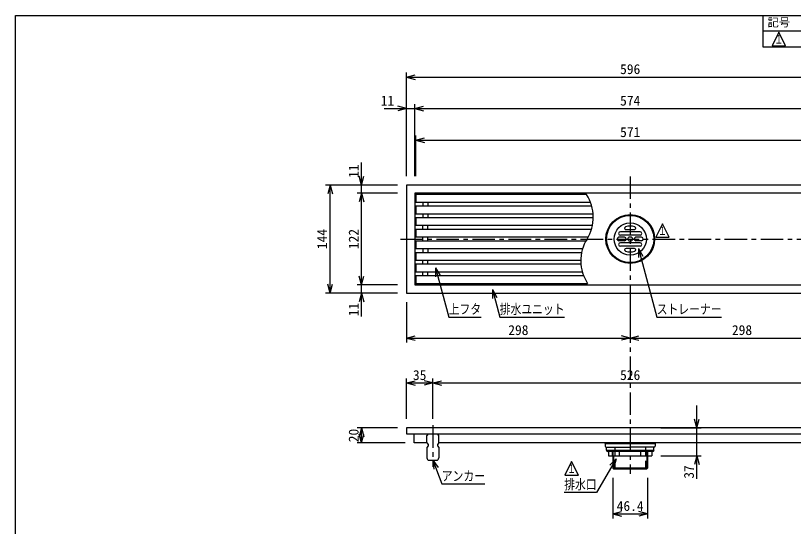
# Model space of a CAD drawing. Units: millimetres, scale not verified. Extents: x -819 to 819, y -558 to 522.
# Drawn here: x -819 to 218, y -159 to 522 of the extents above; entities that cross this region are included whole.
import ezdxf
from ezdxf.enums import TextEntityAlignment as Align

# ---------------------------------------------------------------- set-up
doc = ezdxf.new("R2010")
doc.units = ezdxf.units.MM
doc.header["$LTSCALE"] = 6
doc.linetypes.add('CHAIN1', pattern=[8, 5, -1, 1, -1])
doc.linetypes.add('DASHED2', pattern=[3, 2, -1])
for name, color, linetype in [('0-0_計極細', 2, 'Continuous'), ('0-1_計細線', 3, 'Continuous'), ('0-5_寸法線', 7, 'Continuous'), ('0-7_枠細線', 5, 'Continuous'), ('0-8_枠中線', 5, 'Continuous')]:
    doc.layers.add(name, color=color, linetype=linetype)
doc.styles.add('ＭＳ ゴシック', font='')
doc.styles.get('ＭＳ ゴシック').set_extended_font_data('MS Gothic')

msp = doc.modelspace()

# ---------------------------------------------------------------- linework, layer by layer
at = {"layer": '0-0_計極細', "linetype": 'CHAIN1'}
for p, q in [((0, 307.459), (0, -89.314)), ((-306.171, 224), (306.857, 224)), ((-263, -24.359), (-263, -79.629))]:
    msp.add_line(p, q, dxfattribs=at)
at = {"layer": '0-0_計極細'}
for p, q in [((-276.45, 273.25), (-276.45, 267.75)), ((-269.55, 273.25), (-269.55, 267.75)), ((-276.45, 257.75), (-276.45, 252.25)), ((-269.55, 257.75), (-269.55, 252.25)), ((-276.45, 236.75), (-276.45, 242.25)), ((-269.55, 236.75), (-269.55, 242.25)), ((-276.45, 221.25), (-276.45, 226.75)), ((-269.55, 221.25), (-269.55, 226.75)), ((-276.45, 211.25), (-276.45, 205.75)), ((-269.55, 211.25), (-269.55, 205.75)), ((-276.45, 190.25), (-276.45, 195.75)), ((-269.55, 190.25), (-269.55, 195.75)), ((-276.45, 174.75), (-276.45, 180.25)), ((-269.55, 174.75), (-269.55, 180.25)), ((-33.2, -48.8), (33.2, -48.8)), ((-23.5, -65.2), (-23.5, -57.7)), ((-23.5, -57.7), (-22.5, -58.7)), ((-22.5, -64.2), (-22.5, -58.7)), ((23.5, -57.7), (22.5, -58.7)), ((22.5, -64.2), (22.5, -58.7)), ((23.5, -65.2), (23.5, -57.7)), ((-23.5, -65.2), (-22.5, -64.2)), ((-22.2, -65.2), (-22.2, -82.5)), ((22.2, -65.2), (22.2, -82.5)), ((23.5, -65.2), (22.5, -64.2)), ((23.2, -81.5), (-23.2, -81.5))]:
    msp.add_line(p, q, dxfattribs=at)
at = {"layer": '0-0_計極細', "linetype": 'DASHED2'}
for p, q in [((-20.5, -53.7), (-20.5, -82.5)), ((20.5, -53.7), (20.5, -82.5))]:
    msp.add_line(p, q, dxfattribs=at)
at = {"layer": '0-0_計極細'}
for centre, start, end in [((-103.451, 253), 327.72738, 33.84606), ((-11.607, 195), 147.72738, 213.84606)]:
    msp.add_arc(centre, 54.312, start, end, dxfattribs=at)
at = {"layer": '0-1_計細線'}
for p, q in [((-285.5, 283.25), (-285.5, 273.25)), ((-58.343, 283.25), (-285.5, 283.25)), ((-285.5, 273.25), (-53.055, 273.25)), ((-285.5, 267.75), (-285.5, 257.75)), ((-51.18, 267.75), (-285.5, 267.75)), ((-285.5, 257.75), (-49.347, 257.75)), ((-285.5, 252.25), (-285.5, 242.25)), ((-49.144, 252.25), (-285.5, 252.25)), ((-285.5, 242.25), (-50.213, 242.25)), ((-285.5, 236.75), (-285.5, 226.75)), ((-51.627, 236.75), (-285.5, 236.75)), ((13.15, 233.75), (-13.15, 233.75)), ((13.15, 229.05), (-13.15, 229.05)), ((5.5, 236.45), (-5.5, 236.45)), ((-285.5, 226.75), (-55.904, 226.75)), ((-285.5, 221.25), (-285.5, 211.25)), ((-59.155, 221.25), (-285.5, 221.25)), ((-7.7, 226.35), (-15, 226.35)), ((-7.7, 221.65), (-15, 221.65)), ((13.15, 218.95), (-13.15, 218.95)), ((15, 226.35), (7.7, 226.35)), ((15, 221.65), (7.7, 221.65)), ((-285.5, 211.25), (-63.432, 211.25)), ((13.15, 214.25), (-13.15, 214.25)), ((5.5, 211.55), (-5.5, 211.55)), ((-285.5, 205.75), (-285.5, 195.75)), ((-64.845, 205.75), (-285.5, 205.75)), ((-285.5, 195.75), (-65.914, 195.75)), ((-285.5, 190.25), (-285.5, 180.25)), ((-65.711, 190.25), (-285.5, 190.25)), ((-285.5, 180.25), (-63.878, 180.25)), ((-285.5, 174.75), (-285.5, 164.75)), ((-62.003, 174.75), (-285.5, 174.75)), ((-285.5, 164.75), (-56.716, 164.75)), ((-269, -36), (-271, -38)), ((-271, -48), (-271, -38)), ((-255, -38), (-257, -36)), ((-255, -48), (-255, -38)), ((-271, -48), (-269, -50)), ((-269, -50), (-269, -52)), ((-255, -48), (-257, -50)), ((-257, -50), (-257, -52)), ((0, -48), (-255, -48)), ((-33.2, -48.8), (-33.2, -52.2)), ((255, -48), (0, -48)), ((33.2, -48.8), (33.2, -52.2)), ((-269, -52), (-271, -54)), ((-271, -54), (-271, -68)), ((-257, -52), (-255, -54)), ((-255, -54), (-255, -68)), ((-31.7, -53.7), (0, -53.7)), ((-31.7, -57.7), (31.7, -57.7)), ((-31.5, -57.7), (-31.5, -53.7)), ((29.9, -59.5), (-29.9, -59.5)), ((-28.75, -59.5), (-28.75, -65.2)), ((-14.375, -65.2), (-14.375, -59.5)), ((31.7, -53.7), (0, -53.7)), ((14.375, -65.2), (14.375, -59.5)), ((28.75, -59.5), (28.75, -65.2)), ((31.5, -57.7), (31.5, -53.7)), ((-268, -71), (-258, -71)), ((-28.75, -65.2), (28.75, -65.2)), ((-23.2, -65.2), (-23.2, -81.5)), ((23.2, -65.2), (23.2, -81.5)), ((-22.2, -82.5), (-23.2, -81.5)), ((-22.2, -82.5), (22.2, -82.5)), ((22.2, -82.5), (23.2, -81.5))]:
    msp.add_line(p, q, dxfattribs=at)
for points in [[(298, 152), (298, 296), (-298, 296), (-298, 152)], [(-287, 285), (-287, 163), (287, 163), (287, 285)], [(-298, -28), (-298, -36), (298, -36), (298, -28)]]:
    msp.add_lwpolyline(points, close=True, dxfattribs=at)
msp.add_lwpolyline([(-271, -48), (-287.7, -48), (-287.7, -36)], dxfattribs=at)
for radius in [32.5, 31.5, 21.5, 3.1]:
    msp.add_circle((0, 224), radius, dxfattribs=at)
for centre, radius, start, end in [((-5.5, 238.45), 2, 108.40042, 270), ((0, 217.319), 23.831, 75.09095, 104.90905), ((5.5, 238.45), 2, 270, 71.59958), ((-13.15, 231.4), 2.35, 90, 180), ((-13.15, 231.4), 2.35, 180, 270), ((13.15, 231.4), 2.35, 0, 90), ((13.15, 231.4), 2.35, 270, 360), ((-15, 224), 2.35, 90, 180), ((-15, 224), 2.35, 180, 270), ((-13.15, 216.6), 2.35, 90, 180), ((-7.7, 224), 2.35, 0, 90), ((-7.7, 224), 2.35, 270, 360), ((7.7, 224), 2.35, 90, 180), ((7.7, 224), 2.35, 180, 270), ((13.15, 216.6), 2.35, 0, 90), ((15, 224), 2.35, 0, 90), ((15, 224), 2.35, 270, 360), ((-13.15, 216.6), 2.35, 180, 270), ((-5.5, 209.55), 2, 90, 251.59958), ((0, 230.681), 23.831, 255.09095, 284.90905), ((5.5, 209.55), 2, 288.40042, 90), ((13.15, 216.6), 2.35, 270, 360), ((-34, -48.8), 0.8, 0, 90), ((34, -48.8), 0.8, 90, 180), ((-31.7, -52.2), 1.5, 180, 270), ((-31.7, -52.2), 1.5, 180, 270), ((-29.9, -57.7), 1.8, 180, 270), ((29.9, -57.7), 1.8, 270, 360), ((31.7, -52.2), 1.5, 270, 360), ((31.7, -52.2), 1.5, 270, 360), ((-268, -68), 3, 180, 270), ((-258, -68), 3, 270, 360)]:
    msp.add_arc(centre, radius, start, end, dxfattribs=at)
at = {"layer": '0-5_寸法線'}
for p, q in [((-298, 308), (-298, 446)), ((-298, 440), (-286.409, 443.106)), ((-298, 440), (-286.409, 436.894)), ((-298, 440), (298, 440)), ((-328, 398), (-287, 398)), ((-298, 398), (-309.591, 401.106)), ((-298, 398), (-309.591, 394.894)), ((-298, 308), (-298, 404)), ((-287, 308), (-287, 404)), ((-287, 398), (-275.409, 401.106)), ((-287, 398), (-275.409, 394.894)), ((-287, 398), (287, 398)), ((-285.5, 308), (-285.5, 362)), ((-285.5, 356), (-273.909, 359.106)), ((-285.5, 356), (-273.909, 352.894)), ((-285.5, 356), (285.5, 356)), ((-358, 285), (-358, 326)), ((-358, 296), (-361.106, 307.591)), ((-358, 296), (-354.894, 307.591)), ((-310, 296), (-406, 296)), ((-400, 296), (-403.106, 284.409)), ((-400, 296), (-396.894, 284.409)), ((-400, 152), (-400, 296)), ((-310, 296), (-364, 296)), ((-310, 285), (-364, 285)), ((-358, 285), (-361.106, 273.409)), ((-358, 285), (-354.894, 273.409)), ((-358, 163), (-358, 285)), ((10.85, 211.539), (10.838, 199.539)), ((10.85, 211.539), (16.84, 201.141)), ((-259.41, 185.57), (-259.418, 173.57)), ((-259.41, 185.57), (-253.417, 175.174)), ((-358, 163), (-361.106, 174.591)), ((-358, 163), (-354.894, 174.591)), ((-400, 152), (-403.106, 163.591)), ((-400, 152), (-396.894, 163.591)), ((-310, 163), (-364, 163)), ((-358, 120.876), (-358, 163)), ((-183.664, 156.503), (-183.671, 144.503)), ((-183.664, 156.503), (-177.67, 146.107)), ((-310, 152), (-406, 152)), ((-310, 152), (-364, 152)), ((-358, 152), (-361.106, 140.409)), ((-358, 152), (-354.894, 140.409)), ((-298, 140), (-298, 86)), ((0, 140), (0, 86)), ((-298, 92), (-286.409, 95.106)), ((0, 92), (-11.591, 95.106)), ((0, 92), (11.591, 95.106)), ((-298, 92), (-286.409, 88.894)), ((-298, 92), (0, 92)), ((0, 92), (-11.591, 88.894)), ((0, 92), (11.591, 88.894)), ((0, 92), (298, 92)), ((-298, -16), (-298, 38)), ((-298, 32), (-286.409, 35.106)), ((-298, 32), (-286.409, 28.894)), ((-298, 32), (-263, 32)), ((-263, 32), (-274.591, 35.106)), ((-263, 32), (-274.591, 28.894)), ((-263, -16), (-263, 38)), ((-263, 32), (-251.409, 35.106)), ((-263, 32), (-251.409, 28.894)), ((-263, 32), (263, 32)), ((88.75, -95.623), (88.75, 2)), ((88.75, -28), (85.644, -16.409)), ((88.75, -28), (91.856, -16.409)), ((-310, -28), (-364, -28)), ((-358, -28), (-361.106, -39.591)), ((-358, -28), (-354.894, -39.591)), ((-358, -48), (-358, -28)), ((40.75, -28), (94.75, -28)), ((-358, -48), (-361.106, -36.409)), ((-358, -48), (-354.894, -36.409)), ((-299.7, -48), (-364, -48)), ((-263, -71), (-256.006, -80.751)), ((-263, -71), (-261.818, -82.942)), ((-18.729, -69.168), (-27.243, -77.624)), ((-18.729, -69.168), (-21.874, -80.748)), ((40.75, -65.2), (94.75, -65.2)), ((88.75, -65.2), (85.644, -76.791)), ((88.75, -65.2), (91.856, -76.791)), ((-23.2, -94.5), (-23.2, -148.5)), ((23.2, -94.5), (23.2, -148.5)), ((-23.2, -142.5), (-11.609, -139.394)), ((-23.2, -142.5), (-11.609, -145.606)), ((-23.2, -142.5), (23.2, -142.5)), ((23.2, -142.5), (11.609, -139.394)), ((23.2, -142.5), (11.609, -145.606))]:
    msp.add_line(p, q, dxfattribs=at)
for points in [[(10.85, 211.539), (35.29, 119.98), (121.69, 119.98)], [(-259.41, 185.57), (-241.879, 119.98), (-198.679, 119.98)], [(-183.664, 156.503), (-173.902, 119.98), (-87.502, 119.98)], [(-263, -71), (-251.125, -102.506), (-193.525, -102.506)], [(-18.729, -69.168), (-44.738, -113.868), (-87.938, -113.868)]]:
    msp.add_lwpolyline(points, dxfattribs=at)
at = {"layer": '0-7_枠細線'}
for p, q in [((177, 480), (177, 522)), ((819, 501), (177, 501)), ((198, 499.731), (189, 481.731)), ((207, 481.731), (198, 499.731)), ((819, 480), (177, 480)), ((189, 481.731), (207, 481.731)), ((43, 244.395), (34, 226.395)), ((52, 226.395), (43, 244.395)), ((34, 226.395), (52, 226.395)), ((-78.098, -72.763), (-87.098, -90.763)), ((-69.098, -90.763), (-78.098, -72.763)), ((-87.098, -90.763), (-69.098, -90.763))]:
    msp.add_line(p, q, dxfattribs=at)
at = {"layer": '0-8_枠中線'}
msp.add_lwpolyline([(-819, -558), (-819, 522), (819, 522), (819, -558)], close=True, dxfattribs=at)

# ---------------------------------------------------------------- texts
at = {"layer": '0-5_寸法線', "style": 'ＭＳ ゴシック'}
for s, p in [('596', (-13.5, 440)), ('11', (-332.493, 398)), ('574', (-13.5, 398)), ('571', (-13.5, 356)), ('298', (-162.5, 92)), ('298', (135.5, 92)), ('35', (-289.5, 32)), ('526', (-13.5, 32)), ('46.4', (-18, -142.5))]:
    msp.add_text(s, height=13.2, dxfattribs=at).set_placement(p, align=Align.BOTTOM_LEFT)
for s, p in [('11', (-358, 305.515)), ('144', (-400, 210.5)), ('122', (-358, 210.5)), ('11', (-358, 120.876)), ('20', (-358, -47)), ('37', (88.75, -95.623))]:
    msp.add_text(s, height=13.2, rotation=90, dxfattribs=at).set_placement(p, align=Align.BOTTOM_LEFT)
at = {"layer": '0-5_寸法線', "style": 'ＭＳ ゴシック', "width": 0.8}
for s, p in [('上フタ', (-241.879, 119.98)), ('排水ユニット', (-173.902, 119.98)), ('ストレーナー', (35.29, 119.98)), ('アンカー', (-251.125, -102.506)), ('排水口', (-87.938, -113.868))]:
    msp.add_text(s, height=13.2, dxfattribs=at).set_placement(p, align=Align.BOTTOM_LEFT)
at = {"layer": '0-7_枠細線', "style": 'ＭＳ ゴシック'}
msp.add_text('記号', height=11, dxfattribs=at).set_placement((183, 504), align=Align.BOTTOM_LEFT)
at = {"layer": '0-7_枠細線', "style": 'ＭＳ ゴシック', "width": 0.8}
for p in [(191.838, 481.362), (36.838, 226.026), (-84.26, -91.131)]:
    msp.add_text('１', height=11, dxfattribs=at).set_placement(p, align=Align.BOTTOM_LEFT)

doc.saveas('drawing.dxf')
